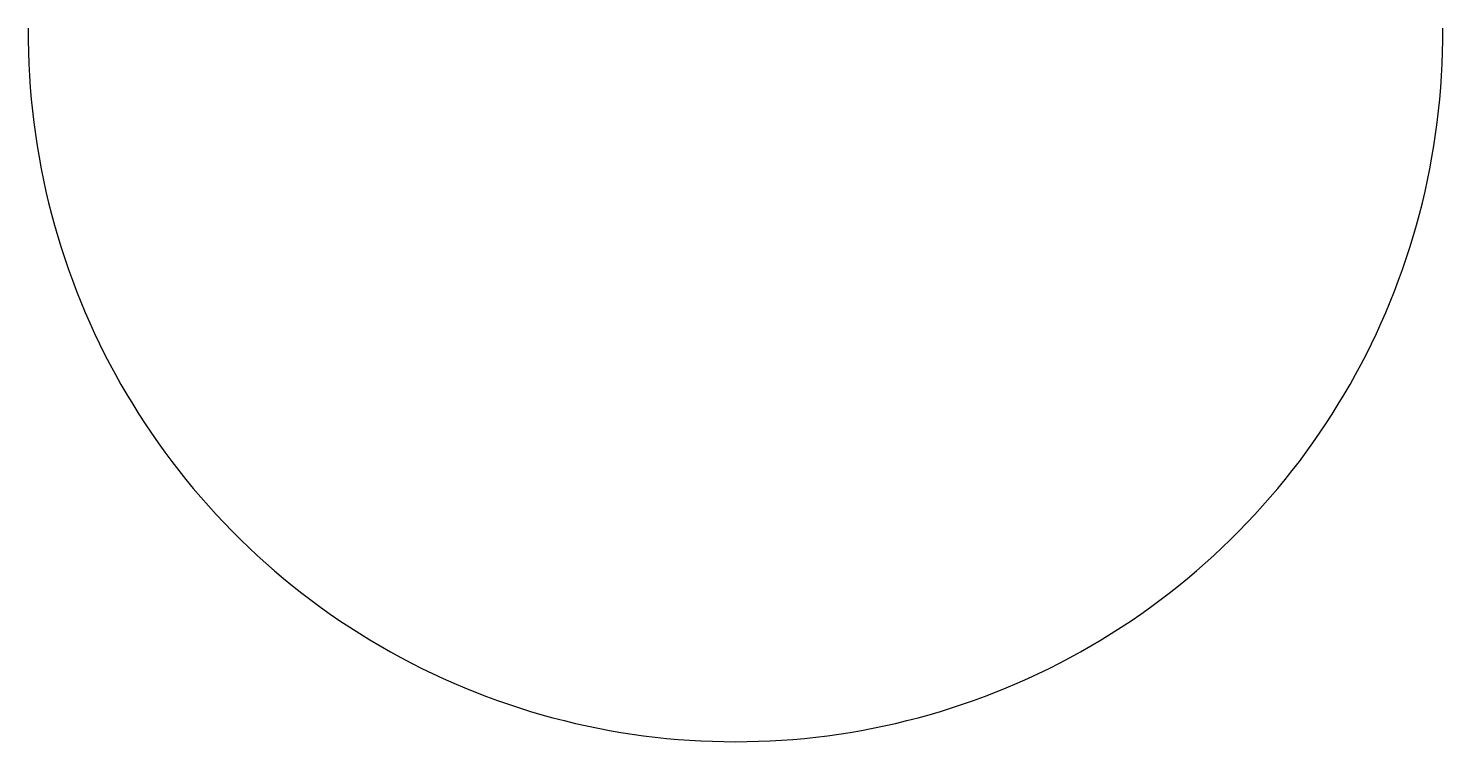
# Model space of a CAD drawing. Header units: metres. Extents: x -295.3 to -224.7, y -86.9 to -51.3.
import ezdxf

# ---------------------------------------------------------------- set-up
doc = ezdxf.new("R2010")
doc.units = ezdxf.units.M

msp = doc.modelspace()

# ---------------------------------------------------------------- linework, layer by layer
msp.add_arc((-259.987, -51.653), 35.268, -180.50045, 0.50008)

doc.saveas('drawing.dxf')
